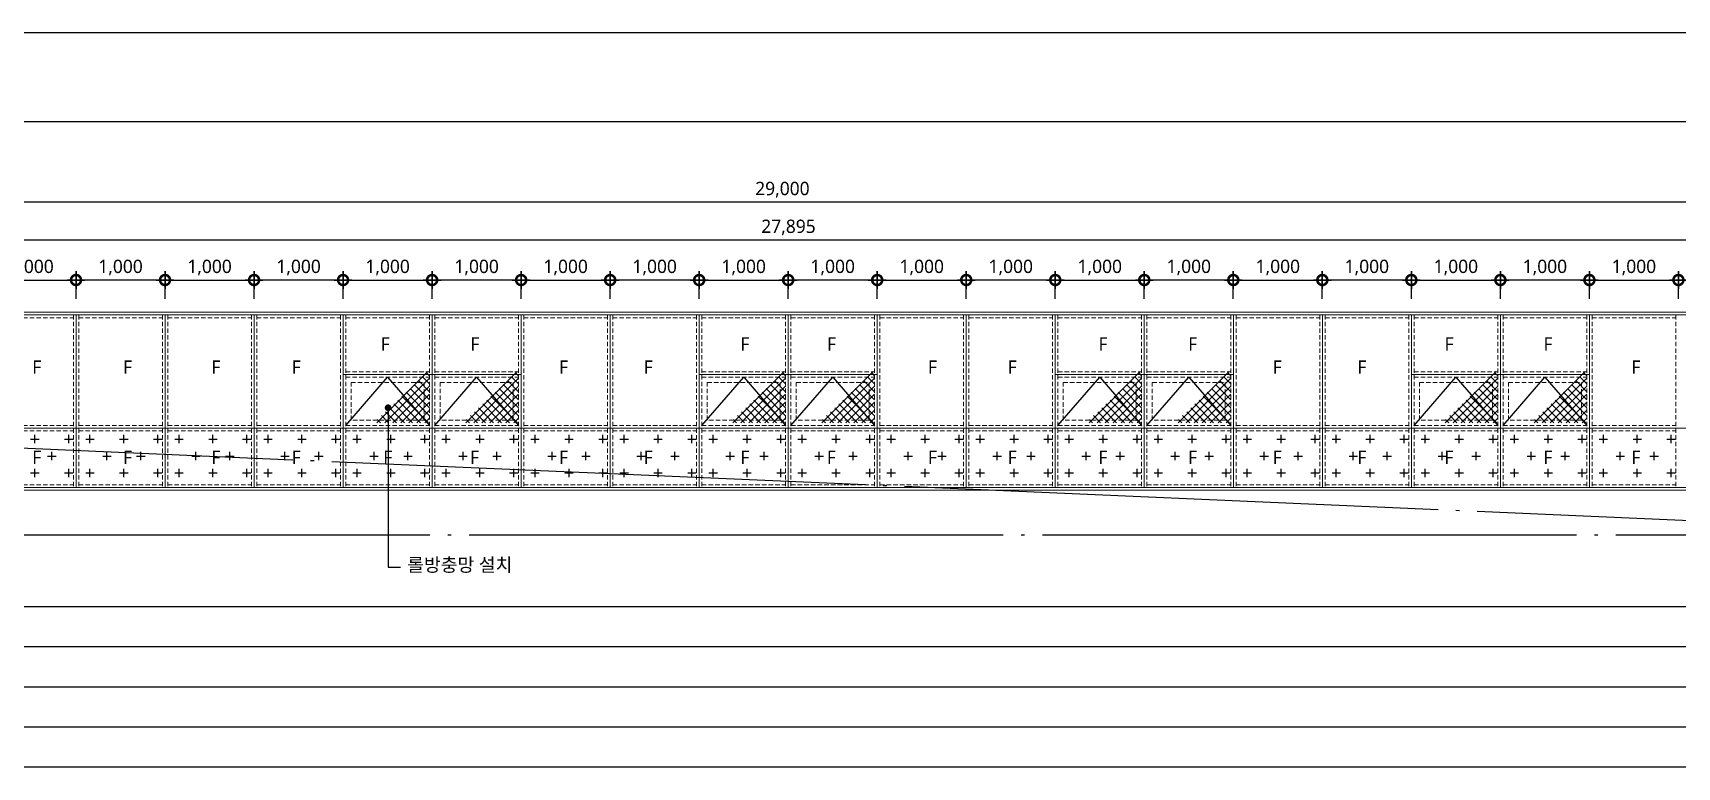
# Model space of a CAD drawing. Header units: millimetres. Extents: x -3 to 459584, y -660938 to -11738.
# Drawn here: x 178285 to 196755, y -128584 to -120334 of the extents above; entities that cross this region are included whole.
import ezdxf

# ---------------------------------------------------------------- set-up
doc = ezdxf.new("R2010")
doc.units = ezdxf.units.MM
doc.header["$LTSCALE"] = 200
doc.linetypes.add('CEN-GAUN', pattern=[32.2, 30, -1, 0.2, -1])
doc.linetypes.add('HIDDEN', pattern=[0.375, 0.25, -0.125])
doc.layers.get('DEFPOINTS').update_dxf_attribs({"color": 137})
for name, color, linetype in [('3TXT', 3, 'Continuous'), ('A-TAG-2', 4, 'Continuous'), ('backpanel', 252, 'Continuous'), ('CEN', 1, 'CEN-GAUN'), ('DIM', 7, 'Continuous'), ('ELE3', 3, 'Continuous'), ('ELE6', 6, 'Continuous'), ('SYM-LEAD', 6, 'Continuous'), ('TEXT', 3, 'Continuous'), ('WIN-OPEN-LINE', 1, 'CEN-GAUN')]:
    doc.layers.add(name, color=color, linetype=linetype)
doc.layers.add('WIN', color=4, linetype='Continuous', lineweight=0)
doc.styles.add('$0$스타일1', font='malgun.ttf')
doc.styles.add('S1', font='malgun.ttf')
doc.styles.add('스타일1', font='malgun.ttf')
doc.dimstyles.new('CJA-50', dxfattribs={"dimscale": 50, "dimtxt": 3, "dimasz": 1, "dimexe": 2, "dimexo": 3, "dimgap": 1, "dimtad": 1, "dimdec": 0, "dimzin": 1, "dimdsep": 46, "dimlunit": 6, "dimtxsty": 'S1', "dimblk": 'GAUN-DOT', "dimcen": -2, "dimdle": 2, "dimclrd": 256, "dimclre": 256, "dimclrt": 3, "dimadec": 0, "dimazin": 0, "dimtfac": 1, "dimtdec": 0, "dimtix": 1, "dimtmove": 2, "dimatfit": 3, "dimldrblk": 'DOTSMALL', "dimfxl": 1, "dimtolj": 1, "dimtzin": 1, "dimarcsym": 0})
doc.dimstyles.new('DIM-QD 1', dxfattribs={"dimtxt": 3, "dimasz": 1.5, "dimexe": 1, "dimexo": 0, "dimgap": 1, "dimtad": 1, "dimdec": 3, "dimdsep": 46, "dimlunit": 6, "dimtxsty": '$0$스타일1', "dimblk1": 'ARCHTICK', "dimblk2": 'ARCHTICK', "dimsah": 1, "dimcen": 0, "dimclrd": 256, "dimclre": 256, "dimclrt": 3, "dimazin": 2, "dimtfac": 1, "dimtdec": 3, "dimtix": 1, "dimtmove": 2, "dimatfit": 3, "dimldrblk": 'ARCHTICK', "dimfxl": 1, "dimtolj": 1, "dimtzin": 0, "dimarcsym": 0})

# ---------------------------------------------------------------- blocks, each defined once
blk = doc.blocks.new('B-AW-4')
at = {"layer": 'backpanel'}
h = blk.add_hatch(dxfattribs=at)
h.set_pattern_fill('CROSS', color=256, scale=30)
h.set_pattern_definition([(0, (3000, 70), (190.5, 190.5), [95.25, -285.75]), (90, (3047.62, 22.38), (-190.5, 190.5), [95.25, -285.75])])
h.paths.add_polyline_path([(5005, 1170), (4065, 1170), (4065, 560), (5005, 560)])
h = blk.add_hatch(dxfattribs=at)
h.set_pattern_fill('CROSS', color=256, scale=30)
h.set_pattern_definition([(0, (4000, 70), (190.5, 190.5), [95.25, -285.75]), (90, (4047.62, 22.38), (-190.5, 190.5), [95.25, -285.75])])
h.paths.add_polyline_path([(6005, 1170), (5065, 1170), (5065, 560), (6005, 560)])
h = blk.add_hatch(dxfattribs=at)
h.set_pattern_fill('CROSS', color=256, scale=30)
h.set_pattern_definition([(0, (5000, 70), (190.5, 190.5), [95.25, -285.75]), (90, (5047.62, 22.38), (-190.5, 190.5), [95.25, -285.75])])
h.paths.add_polyline_path([(7005, 1170), (6065, 1170), (6065, 560), (7005, 560)])
h = blk.add_hatch(dxfattribs=at)
h.set_pattern_fill('CROSS', color=256, scale=30)
h.set_pattern_definition([(0, (6000, 70), (190.5, 190.5), [95.25, -285.75]), (90, (6047.62, 22.38), (-190.5, 190.5), [95.25, -285.75])])
h.paths.add_polyline_path([(8005, 1170), (7065, 1170), (7065, 560), (8005, 560)])
h = blk.add_hatch(dxfattribs=at)
h.set_pattern_fill('CROSS', color=256, scale=30)
h.set_pattern_definition([(0, (7000, 70), (190.5, 190.5), [95.25, -285.75]), (90, (7047.62, 22.38), (-190.5, 190.5), [95.25, -285.75])])
h.paths.add_polyline_path([(9005, 1170), (8065, 1170), (8065, 560), (9005, 560)])
h = blk.add_hatch(dxfattribs=at)
h.set_pattern_fill('CROSS', color=256, scale=30)
h.set_pattern_definition([(0, (8000, 70), (190.5, 190.5), [95.25, -285.75]), (90, (8047.62, 22.38), (-190.5, 190.5), [95.25, -285.75])])
h.paths.add_polyline_path([(10005, 1170), (9065, 1170), (9065, 560), (10005, 560)])
h = blk.add_hatch(dxfattribs=at)
h.set_pattern_fill('CROSS', color=256, scale=30)
h.set_pattern_definition([(0, (9000, 70), (190.5, 190.5), [95.25, -285.75]), (90, (9047.62, 22.38), (-190.5, 190.5), [95.25, -285.75])])
h.paths.add_polyline_path([(11005, 1170), (10065, 1170), (10065, 560), (11005, 560)])
h = blk.add_hatch(dxfattribs=at)
h.set_pattern_fill('CROSS', color=256, scale=30)
h.set_pattern_definition([(0, (10000, 70), (190.5, 190.5), [95.25, -285.75]), (90, (10047.62, 22.37), (-190.5, 190.5), [95.25, -285.75])])
h.paths.add_polyline_path([(12005, 1170), (11065, 1170), (11065, 560), (12005, 560)])
h = blk.add_hatch(dxfattribs=at)
h.set_pattern_fill('CROSS', color=256, scale=30)
h.set_pattern_definition([(0, (11000, 70), (190.5, 190.5), [95.25, -285.75]), (90, (11047.62, 22.38), (-190.5, 190.5), [95.25, -285.75])])
h.paths.add_polyline_path([(13005, 1170), (12065, 1170), (12065, 560), (13005, 560)])
h = blk.add_hatch(dxfattribs=at)
h.set_pattern_fill('CROSS', color=256, scale=30)
h.set_pattern_definition([(0, (12000, 70), (190.5, 190.5), [95.25, -285.75]), (90, (12047.62, 22.38), (-190.5, 190.5), [95.25, -285.75])])
h.paths.add_polyline_path([(14005, 1170), (13065, 1170), (13065, 560), (14005, 560)])
h = blk.add_hatch(dxfattribs=at)
h.set_pattern_fill('CROSS', color=256, scale=30)
h.set_pattern_definition([(0, (13000, 70), (190.5, 190.5), [95.25, -285.75]), (90, (13047.62, 22.38), (-190.5, 190.5), [95.25, -285.75])])
h.paths.add_polyline_path([(15005, 1170), (14065, 1170), (14065, 560), (15005, 560)])
h = blk.add_hatch(dxfattribs=at)
h.set_pattern_fill('CROSS', color=256, scale=30)
h.set_pattern_definition([(0, (14000, 70), (190.5, 190.5), [95.25, -285.75]), (90, (14047.62, 22.38), (-190.5, 190.5), [95.25, -285.75])])
h.paths.add_polyline_path([(16005, 1170), (15065, 1170), (15065, 560), (16005, 560)])
h = blk.add_hatch(dxfattribs=at)
h.set_pattern_fill('CROSS', color=256, scale=30)
h.set_pattern_definition([(0, (15000, 70), (190.5, 190.5), [95.25, -285.75]), (90, (15047.62, 22.38), (-190.5, 190.5), [95.25, -285.75])])
h.paths.add_polyline_path([(17005, 1170), (16065, 1170), (16065, 560), (17005, 560)])
h = blk.add_hatch(dxfattribs=at)
h.set_pattern_fill('CROSS', color=256, scale=30)
h.set_pattern_definition([(0, (16000, 70), (190.5, 190.5), [95.25, -285.75]), (90, (16047.62, 22.38), (-190.5, 190.5), [95.25, -285.75])])
h.paths.add_polyline_path([(18005, 1170), (17065, 1170), (17065, 560), (18005, 560)])
h = blk.add_hatch(dxfattribs=at)
h.set_pattern_fill('CROSS', color=256, scale=30)
h.set_pattern_definition([(0, (17000, 70), (190.5, 190.5), [95.25, -285.75]), (90, (17047.62, 22.37), (-190.5, 190.5), [95.25, -285.75])])
h.paths.add_polyline_path([(19005, 1170), (18065, 1170), (18065, 560), (19005, 560)])
h = blk.add_hatch(dxfattribs=at)
h.set_pattern_fill('CROSS', color=256, scale=30)
h.set_pattern_definition([(0, (18000, 70), (190.5, 190.5), [95.25, -285.75]), (90, (18047.62, 22.37), (-190.5, 190.5), [95.25, -285.75])])
h.paths.add_polyline_path([(20005, 1170), (19065, 1170), (19065, 560), (20005, 560)])
h = blk.add_hatch(dxfattribs=at)
h.set_pattern_fill('CROSS', color=256, scale=30)
h.set_pattern_definition([(0, (19000, 70), (190.5, 190.5), [95.25, -285.75]), (90, (19047.62, 22.37), (-190.5, 190.5), [95.25, -285.75])])
h.paths.add_polyline_path([(21005, 1170), (20065, 1170), (20065, 560), (21005, 560)])
h = blk.add_hatch(dxfattribs=at)
h.set_pattern_fill('CROSS', color=256, scale=30)
h.set_pattern_definition([(0, (20000, 70), (190.5, 190.5), [95.25, -285.75]), (90, (20047.62, 22.38), (-190.5, 190.5), [95.25, -285.75])])
h.paths.add_polyline_path([(22005, 1170), (21065, 1170), (21065, 560), (22005, 560)])
h = blk.add_hatch(dxfattribs=at)
h.set_pattern_fill('CROSS', color=256, scale=30)
h.set_pattern_definition([(0, (21000, 70), (190.5, 190.5), [95.25, -285.75]), (90, (21047.62, 22.38), (-190.5, 190.5), [95.25, -285.75])])
h.paths.add_polyline_path([(23005, 1170), (22065, 1170), (22065, 560), (23005, 560)])
at = {"layer": 'WIN', "color": 6}
for p, q in [((-880, 2470), (26955, 2470)), ((5035, 2470), (5035, 530)), ((6035, 2470), (6035, 530)), ((7035, 2470), (7035, 530)), ((8035, 2470), (8035, 530)), ((9035, 2470), (9035, 530)), ((10035, 2470), (10035, 530)), ((11035, 2470), (11035, 530)), ((12035, 2470), (12035, 530)), ((13035, 2470), (13035, 530)), ((14035, 2470), (14035, 530)), ((15035, 2470), (15035, 530)), ((16035, 2470), (16035, 530)), ((17035, 2470), (17035, 530)), ((18035, 2470), (18035, 530)), ((19035, 2470), (19035, 530)), ((20035, 2470), (20035, 530)), ((21035, 2470), (21035, 530)), ((22035, 2470), (22035, 530)), ((8035, 1800), (10035, 1800)), ((12035, 1800), (14035, 1800)), ((16035, 1800), (18035, 1800)), ((20035, 1800), (22035, 1800)), ((-880, 1200), (26955, 1200)), ((-880, 530), (26955, 530))]:
    blk.add_line(p, q, dxfattribs=at)
at = {"layer": 'WIN', "color": 251, "linetype": 'HIDDEN'}
for p, q in [((4065, 2440), (5005, 2440)), ((5005, 2470), (5005, 530)), ((5065, 2470), (5065, 530)), ((5065, 2440), (6005, 2440)), ((6005, 2470), (6005, 530)), ((6065, 2470), (6065, 530)), ((6065, 2440), (7005, 2440)), ((7005, 2470), (7005, 530)), ((7065, 2470), (7065, 530)), ((7065, 2440), (8005, 2440)), ((8005, 2470), (8005, 530)), ((8065, 2470), (8065, 530)), ((8065, 2440), (9005, 2440)), ((9005, 2470), (9005, 530)), ((9065, 2470), (9065, 530)), ((9065, 2440), (10005, 2440)), ((10005, 2470), (10005, 530)), ((10065, 2470), (10065, 530)), ((10065, 2440), (11005, 2440)), ((11005, 2470), (11005, 530)), ((11065, 2470), (11065, 530)), ((11065, 2440), (12005, 2440)), ((12005, 2470), (12005, 530)), ((12065, 2470), (12065, 530)), ((12065, 2440), (13005, 2440)), ((13005, 2470), (13005, 530)), ((13065, 2470), (13065, 530)), ((13065, 2440), (14005, 2440)), ((14005, 2470), (14005, 530)), ((14065, 2470), (14065, 530)), ((14065, 2440), (15005, 2440)), ((15005, 2470), (15005, 530)), ((15065, 2470), (15065, 530)), ((15065, 2440), (16005, 2440)), ((16005, 2470), (16005, 530)), ((16065, 2470), (16065, 530)), ((16065, 2440), (17005, 2440)), ((17005, 2470), (17005, 530)), ((17065, 2470), (17065, 530)), ((17065, 2440), (18005, 2440)), ((18005, 2470), (18005, 530)), ((18065, 2470), (18065, 530)), ((18065, 2440), (19005, 2440)), ((19005, 2470), (19005, 530)), ((19065, 2470), (19065, 530)), ((19065, 2440), (20005, 2440)), ((20005, 2470), (20005, 530)), ((20065, 2470), (20065, 530)), ((20065, 2440), (21005, 2440)), ((21005, 2470), (21005, 530)), ((21065, 2470), (21065, 530)), ((21065, 2440), (22005, 2440)), ((22005, 2470), (22005, 530)), ((22065, 2470), (22065, 530)), ((22065, 2440), (23005, 2440)), ((23005, 2470), (23005, 530)), ((8065, 1830), (9005, 1830)), ((8065, 1770), (9005, 1770)), ((9065, 1830), (10005, 1830)), ((9065, 1770), (10005, 1770)), ((12065, 1830), (13005, 1830)), ((12065, 1770), (13005, 1770)), ((13065, 1830), (14005, 1830)), ((13065, 1770), (14005, 1770)), ((16065, 1830), (17005, 1830)), ((16065, 1770), (17005, 1770)), ((17065, 1830), (18005, 1830)), ((17065, 1770), (18005, 1770)), ((20065, 1830), (21005, 1830)), ((20065, 1770), (21005, 1770)), ((21065, 1830), (22005, 1830)), ((21065, 1770), (22005, 1770)), ((4065, 1230), (5005, 1230)), ((4065, 1170), (5005, 1170)), ((5065, 1230), (6005, 1230)), ((5065, 1170), (6005, 1170)), ((6065, 1230), (7005, 1230)), ((6065, 1170), (7005, 1170)), ((7065, 1230), (8005, 1230)), ((7065, 1170), (8005, 1170)), ((8065, 1230), (9005, 1230)), ((8065, 1170), (9005, 1170)), ((9065, 1230), (10005, 1230)), ((9065, 1170), (10005, 1170)), ((10065, 1230), (11005, 1230)), ((10065, 1170), (11005, 1170)), ((11065, 1230), (12005, 1230)), ((11065, 1170), (12005, 1170)), ((12065, 1230), (13005, 1230)), ((12065, 1170), (13005, 1170)), ((13065, 1230), (14005, 1230)), ((13065, 1170), (14005, 1170)), ((14065, 1230), (15005, 1230)), ((14065, 1170), (15005, 1170)), ((15065, 1230), (16005, 1230)), ((15065, 1170), (16005, 1170)), ((16065, 1230), (17005, 1230)), ((16065, 1170), (17005, 1170)), ((17065, 1230), (18005, 1230)), ((17065, 1170), (18005, 1170)), ((18065, 1230), (19005, 1230)), ((18065, 1170), (19005, 1170)), ((19065, 1230), (20005, 1230)), ((19065, 1170), (20005, 1170)), ((20065, 1230), (21005, 1230)), ((20065, 1170), (21005, 1170)), ((21065, 1230), (22005, 1230)), ((21065, 1170), (22005, 1170)), ((22065, 1230), (23005, 1230)), ((22065, 1170), (23005, 1170)), ((4065, 560), (5005, 560)), ((5065, 560), (6005, 560)), ((6065, 560), (7005, 560)), ((7065, 560), (8005, 560)), ((8065, 560), (9005, 560)), ((9065, 560), (10005, 560)), ((10065, 560), (11005, 560)), ((11065, 560), (12005, 560)), ((12065, 560), (13005, 560)), ((13065, 560), (14005, 560)), ((14065, 560), (15005, 560)), ((15065, 560), (16005, 560)), ((16065, 560), (17005, 560)), ((17065, 560), (18005, 560)), ((18065, 560), (19005, 560)), ((19065, 560), (20005, 560)), ((20065, 560), (21005, 560)), ((21065, 560), (22005, 560)), ((22065, 560), (23005, 560))]:
    blk.add_line(p, q, dxfattribs=at)
at = {"layer": 'WIN', "color": 6}
blk.add_lwpolyline([(-910, 2500), (26985, 2500), (26985, 500), (-910, 500)], close=True, dxfattribs=at)
at = {"layer": 'WIN', "color": 251, "linetype": 'HIDDEN'}
for points in [[(8125, 1710), (8945, 1710), (8945, 1290), (8125, 1290)], [(9125, 1710), (9945, 1710), (9945, 1290), (9125, 1290)], [(12125, 1710), (12945, 1710), (12945, 1290), (12125, 1290)], [(13125, 1710), (13945, 1710), (13945, 1290), (13125, 1290)], [(16125, 1710), (16945, 1710), (16945, 1290), (16125, 1290)], [(17125, 1710), (17945, 1710), (17945, 1290), (17125, 1290)], [(20125, 1710), (20945, 1710), (20945, 1290), (20125, 1290)], [(21125, 1710), (21945, 1710), (21945, 1290), (21125, 1290)]]:
    blk.add_lwpolyline(points, close=True, dxfattribs=at)
at = {"layer": 'WIN-OPEN-LINE'}
for p, q in [((8065, 1230), (8535, 1770)), ((8535, 1770), (9005, 1230)), ((9065, 1230), (9535, 1770)), ((9535, 1770), (10005, 1230)), ((12065, 1230), (12535, 1770)), ((12535, 1770), (13005, 1230)), ((13065, 1230), (13535, 1770)), ((13535, 1770), (14005, 1230)), ((16065, 1230), (16535, 1770)), ((16535, 1770), (17005, 1230)), ((17065, 1230), (17535, 1770)), ((17535, 1770), (18005, 1230)), ((20065, 1230), (20535, 1770)), ((20535, 1770), (21005, 1230)), ((21065, 1230), (21535, 1770)), ((21535, 1770), (22005, 1230))]:
    blk.add_line(p, q, dxfattribs=at)
blk = doc.blocks.new('GAUN-DOT')
at = {"linetype": 'ByBlock'}
for p, q in [((2, 0), (-2, 0)), ((0, -2), (0, 2))]:
    blk.add_line(p, q, dxfattribs=at)
at = {"const_width": 2.25}
blk.add_lwpolyline([(0, 0.28125, 1), (0, -0.28125, 1)], format="xyb", close=True, dxfattribs=at)
blk = doc.blocks.new('*D52')
at = {"layer": 'DEFPOINTS', "color": 0, "transparency": 16777216}
for p in [(200720, -122661), (172825, -123474), (200720, -123474)]:
    blk.add_point(p, dxfattribs=at)
at = {"layer": 'DIM', "lineweight": -2, "transparency": 16777216}
for p, q in [((172825, -123324), (172825, -122561)), ((200720, -123324), (200720, -122561)), ((172875, -122661), (200670, -122661))]:
    blk.add_line(p, q, dxfattribs=at)
at = {"layer": 'DIM', "lineweight": -2, "transparency": 16777216, "xscale": 50, "yscale": 50, "zscale": 50, "rotation": 180}
blk.add_blockref('GAUN-DOT', (172825, -122661), dxfattribs=at)
at = {"layer": 'DIM', "lineweight": -2, "transparency": 16777216, "xscale": 50, "yscale": 50, "zscale": 50}
blk.add_blockref('GAUN-DOT', (200720, -122661), dxfattribs=at)
at = {"layer": 'DIM', "color": 3, "transparency": 16777216, "insert": (186773, -122521), "char_height": 150, "attachment_point": 5, "style": 'S1'}
blk.add_mtext('\\A1;27,895', dxfattribs=at)
blk = doc.blocks.new('_DotSmall')
at = {"color": 0, "linetype": 'ByBlock', "const_width": 0.5}
blk.add_lwpolyline([(-0.0625, 0, 1), (0.0625, 0, 1)], format="xyb", close=True, dxfattribs=at)
blk = doc.blocks.new('*D59')
at = {"layer": 'DEFPOINTS', "color": 0, "transparency": 16777216}
for p in [(180770, -123111), (180770, -123474), (181770, -123474)]:
    blk.add_point(p, dxfattribs=at)
at = {"layer": 'DIM', "lineweight": -2, "transparency": 16777216}
for p, q in [((180770, -123324), (180770, -123011)), ((181720, -123111), (180820, -123111)), ((181770, -123324), (181770, -123011))]:
    blk.add_line(p, q, dxfattribs=at)
at = {"layer": 'DIM', "lineweight": -2, "transparency": 16777216, "xscale": 50, "yscale": 50, "zscale": 50, "rotation": 180}
blk.add_blockref('GAUN-DOT', (180770, -123111), dxfattribs=at)
at = {"layer": 'DIM', "lineweight": -2, "transparency": 16777216, "xscale": 50, "yscale": 50, "zscale": 50}
blk.add_blockref('GAUN-DOT', (181770, -123111), dxfattribs=at)
at = {"layer": 'DIM', "color": 3, "transparency": 16777216, "insert": (181270, -122971), "char_height": 150, "attachment_point": 5, "style": 'S1'}
blk.add_mtext('\\A1;1,000', dxfattribs=at)
blk = doc.blocks.new('*D60')
at = {"layer": 'DEFPOINTS', "color": 0, "transparency": 16777216}
for p in [(180770, -123111), (179770, -123474), (180770, -123474)]:
    blk.add_point(p, dxfattribs=at)
at = {"layer": 'DIM', "lineweight": -2, "transparency": 16777216}
for p, q in [((179770, -123324), (179770, -123011)), ((179820, -123111), (180720, -123111)), ((180770, -123324), (180770, -123011))]:
    blk.add_line(p, q, dxfattribs=at)
at = {"layer": 'DIM', "lineweight": -2, "transparency": 16777216, "xscale": 50, "yscale": 50, "zscale": 50, "rotation": 180}
blk.add_blockref('GAUN-DOT', (179770, -123111), dxfattribs=at)
at = {"layer": 'DIM', "lineweight": -2, "transparency": 16777216, "xscale": 50, "yscale": 50, "zscale": 50}
blk.add_blockref('GAUN-DOT', (180770, -123111), dxfattribs=at)
at = {"layer": 'DIM', "color": 3, "transparency": 16777216, "insert": (180270, -122971), "char_height": 150, "attachment_point": 5, "style": 'S1'}
blk.add_mtext('\\A1;1,000', dxfattribs=at)
blk = doc.blocks.new('*D61')
at = {"layer": 'DEFPOINTS', "color": 0, "transparency": 16777216}
for p in [(178770, -123111), (177770, -123474), (178770, -123474)]:
    blk.add_point(p, dxfattribs=at)
at = {"layer": 'DIM', "lineweight": -2, "transparency": 16777216}
for p, q in [((177770, -123324), (177770, -123011)), ((177820, -123111), (178720, -123111)), ((178770, -123324), (178770, -123011))]:
    blk.add_line(p, q, dxfattribs=at)
at = {"layer": 'DIM', "lineweight": -2, "transparency": 16777216, "xscale": 50, "yscale": 50, "zscale": 50, "rotation": 180}
blk.add_blockref('GAUN-DOT', (177770, -123111), dxfattribs=at)
at = {"layer": 'DIM', "lineweight": -2, "transparency": 16777216, "xscale": 50, "yscale": 50, "zscale": 50}
blk.add_blockref('GAUN-DOT', (178770, -123111), dxfattribs=at)
at = {"layer": 'DIM', "color": 3, "transparency": 16777216, "insert": (178270, -122971), "char_height": 150, "attachment_point": 5, "style": 'S1'}
blk.add_mtext('\\A1;1,000', dxfattribs=at)
blk = doc.blocks.new('*D62')
at = {"layer": 'DEFPOINTS', "color": 0, "transparency": 16777216}
for p in [(178770, -123111), (178770, -123474), (179770, -123474)]:
    blk.add_point(p, dxfattribs=at)
at = {"layer": 'DIM', "lineweight": -2, "transparency": 16777216}
for p, q in [((178770, -123324), (178770, -123011)), ((179720, -123111), (178820, -123111)), ((179770, -123324), (179770, -123011))]:
    blk.add_line(p, q, dxfattribs=at)
at = {"layer": 'DIM', "lineweight": -2, "transparency": 16777216, "xscale": 50, "yscale": 50, "zscale": 50, "rotation": 180}
blk.add_blockref('GAUN-DOT', (178770, -123111), dxfattribs=at)
at = {"layer": 'DIM', "lineweight": -2, "transparency": 16777216, "xscale": 50, "yscale": 50, "zscale": 50}
blk.add_blockref('GAUN-DOT', (179770, -123111), dxfattribs=at)
at = {"layer": 'DIM', "color": 3, "transparency": 16777216, "insert": (179270, -122971), "char_height": 150, "attachment_point": 5, "style": 'S1'}
blk.add_mtext('\\A1;1,000', dxfattribs=at)
blk = doc.blocks.new('*D63')
at = {"layer": 'DEFPOINTS', "color": 0, "transparency": 16777216}
for p in [(188770, -123111), (188770, -123474), (189770, -123474)]:
    blk.add_point(p, dxfattribs=at)
at = {"layer": 'DIM', "lineweight": -2, "transparency": 16777216}
for p, q in [((188770, -123324), (188770, -123011)), ((189720, -123111), (188820, -123111)), ((189770, -123324), (189770, -123011))]:
    blk.add_line(p, q, dxfattribs=at)
at = {"layer": 'DIM', "lineweight": -2, "transparency": 16777216, "xscale": 50, "yscale": 50, "zscale": 50, "rotation": 180}
blk.add_blockref('GAUN-DOT', (188770, -123111), dxfattribs=at)
at = {"layer": 'DIM', "lineweight": -2, "transparency": 16777216, "xscale": 50, "yscale": 50, "zscale": 50}
blk.add_blockref('GAUN-DOT', (189770, -123111), dxfattribs=at)
at = {"layer": 'DIM', "color": 3, "transparency": 16777216, "insert": (189270, -122971), "char_height": 150, "attachment_point": 5, "style": 'S1'}
blk.add_mtext('\\A1;1,000', dxfattribs=at)
blk = doc.blocks.new('*D64')
at = {"layer": 'DEFPOINTS', "color": 0, "transparency": 16777216}
for p in [(188770, -123111), (187770, -123474), (188770, -123474)]:
    blk.add_point(p, dxfattribs=at)
at = {"layer": 'DIM', "lineweight": -2, "transparency": 16777216}
for p, q in [((187770, -123324), (187770, -123011)), ((187820, -123111), (188720, -123111)), ((188770, -123324), (188770, -123011))]:
    blk.add_line(p, q, dxfattribs=at)
at = {"layer": 'DIM', "lineweight": -2, "transparency": 16777216, "xscale": 50, "yscale": 50, "zscale": 50, "rotation": 180}
blk.add_blockref('GAUN-DOT', (187770, -123111), dxfattribs=at)
at = {"layer": 'DIM', "lineweight": -2, "transparency": 16777216, "xscale": 50, "yscale": 50, "zscale": 50}
blk.add_blockref('GAUN-DOT', (188770, -123111), dxfattribs=at)
at = {"layer": 'DIM', "color": 3, "transparency": 16777216, "insert": (188270, -122971), "char_height": 150, "attachment_point": 5, "style": 'S1'}
blk.add_mtext('\\A1;1,000', dxfattribs=at)
blk = doc.blocks.new('*D65')
at = {"layer": 'DEFPOINTS', "color": 0, "transparency": 16777216}
for p in [(186770, -123111), (185770, -123474), (186770, -123474)]:
    blk.add_point(p, dxfattribs=at)
at = {"layer": 'DIM', "lineweight": -2, "transparency": 16777216}
for p, q in [((185770, -123324), (185770, -123011)), ((185820, -123111), (186720, -123111)), ((186770, -123324), (186770, -123011))]:
    blk.add_line(p, q, dxfattribs=at)
at = {"layer": 'DIM', "lineweight": -2, "transparency": 16777216, "xscale": 50, "yscale": 50, "zscale": 50, "rotation": 180}
blk.add_blockref('GAUN-DOT', (185770, -123111), dxfattribs=at)
at = {"layer": 'DIM', "lineweight": -2, "transparency": 16777216, "xscale": 50, "yscale": 50, "zscale": 50}
blk.add_blockref('GAUN-DOT', (186770, -123111), dxfattribs=at)
at = {"layer": 'DIM', "color": 3, "transparency": 16777216, "insert": (186270, -122971), "char_height": 150, "attachment_point": 5, "style": 'S1'}
blk.add_mtext('\\A1;1,000', dxfattribs=at)
blk = doc.blocks.new('*D66')
at = {"layer": 'DEFPOINTS', "color": 0, "transparency": 16777216}
for p in [(186770, -123111), (186770, -123474), (187770, -123474)]:
    blk.add_point(p, dxfattribs=at)
at = {"layer": 'DIM', "lineweight": -2, "transparency": 16777216}
for p, q in [((186770, -123324), (186770, -123011)), ((187720, -123111), (186820, -123111)), ((187770, -123324), (187770, -123011))]:
    blk.add_line(p, q, dxfattribs=at)
at = {"layer": 'DIM', "lineweight": -2, "transparency": 16777216, "xscale": 50, "yscale": 50, "zscale": 50, "rotation": 180}
blk.add_blockref('GAUN-DOT', (186770, -123111), dxfattribs=at)
at = {"layer": 'DIM', "lineweight": -2, "transparency": 16777216, "xscale": 50, "yscale": 50, "zscale": 50}
blk.add_blockref('GAUN-DOT', (187770, -123111), dxfattribs=at)
at = {"layer": 'DIM', "color": 3, "transparency": 16777216, "insert": (187270, -122971), "char_height": 150, "attachment_point": 5, "style": 'S1'}
blk.add_mtext('\\A1;1,000', dxfattribs=at)
blk = doc.blocks.new('*D67')
at = {"layer": 'DEFPOINTS', "color": 0, "transparency": 16777216}
for p in [(182770, -123111), (181770, -123474), (182770, -123474)]:
    blk.add_point(p, dxfattribs=at)
at = {"layer": 'DIM', "lineweight": -2, "transparency": 16777216}
for p, q in [((181770, -123324), (181770, -123011)), ((181820, -123111), (182720, -123111)), ((182770, -123324), (182770, -123011))]:
    blk.add_line(p, q, dxfattribs=at)
at = {"layer": 'DIM', "lineweight": -2, "transparency": 16777216, "xscale": 50, "yscale": 50, "zscale": 50, "rotation": 180}
blk.add_blockref('GAUN-DOT', (181770, -123111), dxfattribs=at)
at = {"layer": 'DIM', "lineweight": -2, "transparency": 16777216, "xscale": 50, "yscale": 50, "zscale": 50}
blk.add_blockref('GAUN-DOT', (182770, -123111), dxfattribs=at)
at = {"layer": 'DIM', "color": 3, "transparency": 16777216, "insert": (182270, -122971), "char_height": 150, "attachment_point": 5, "style": 'S1'}
blk.add_mtext('\\A1;1,000', dxfattribs=at)
blk = doc.blocks.new('*D68')
at = {"layer": 'DEFPOINTS', "color": 0, "transparency": 16777216}
for p in [(182770, -123111), (182770, -123474), (183770, -123474)]:
    blk.add_point(p, dxfattribs=at)
at = {"layer": 'DIM', "lineweight": -2, "transparency": 16777216}
for p, q in [((182770, -123324), (182770, -123011)), ((183720, -123111), (182820, -123111)), ((183770, -123324), (183770, -123011))]:
    blk.add_line(p, q, dxfattribs=at)
at = {"layer": 'DIM', "lineweight": -2, "transparency": 16777216, "xscale": 50, "yscale": 50, "zscale": 50, "rotation": 180}
blk.add_blockref('GAUN-DOT', (182770, -123111), dxfattribs=at)
at = {"layer": 'DIM', "lineweight": -2, "transparency": 16777216, "xscale": 50, "yscale": 50, "zscale": 50}
blk.add_blockref('GAUN-DOT', (183770, -123111), dxfattribs=at)
at = {"layer": 'DIM', "color": 3, "transparency": 16777216, "insert": (183270, -122971), "char_height": 150, "attachment_point": 5, "style": 'S1'}
blk.add_mtext('\\A1;1,000', dxfattribs=at)
blk = doc.blocks.new('*D69')
at = {"layer": 'DEFPOINTS', "color": 0, "transparency": 16777216}
for p in [(184770, -123111), (184770, -123474), (185770, -123474)]:
    blk.add_point(p, dxfattribs=at)
at = {"layer": 'DIM', "lineweight": -2, "transparency": 16777216}
for p, q in [((184770, -123324), (184770, -123011)), ((185720, -123111), (184820, -123111)), ((185770, -123324), (185770, -123011))]:
    blk.add_line(p, q, dxfattribs=at)
at = {"layer": 'DIM', "lineweight": -2, "transparency": 16777216, "xscale": 50, "yscale": 50, "zscale": 50, "rotation": 180}
blk.add_blockref('GAUN-DOT', (184770, -123111), dxfattribs=at)
at = {"layer": 'DIM', "lineweight": -2, "transparency": 16777216, "xscale": 50, "yscale": 50, "zscale": 50}
blk.add_blockref('GAUN-DOT', (185770, -123111), dxfattribs=at)
at = {"layer": 'DIM', "color": 3, "transparency": 16777216, "insert": (185270, -122971), "char_height": 150, "attachment_point": 5, "style": 'S1'}
blk.add_mtext('\\A1;1,000', dxfattribs=at)
blk = doc.blocks.new('*D70')
at = {"layer": 'DEFPOINTS', "color": 0, "transparency": 16777216}
for p in [(184770, -123111), (183770, -123474), (184770, -123474)]:
    blk.add_point(p, dxfattribs=at)
at = {"layer": 'DIM', "lineweight": -2, "transparency": 16777216}
for p, q in [((183770, -123324), (183770, -123011)), ((183820, -123111), (184720, -123111)), ((184770, -123324), (184770, -123011))]:
    blk.add_line(p, q, dxfattribs=at)
at = {"layer": 'DIM', "lineweight": -2, "transparency": 16777216, "xscale": 50, "yscale": 50, "zscale": 50, "rotation": 180}
blk.add_blockref('GAUN-DOT', (183770, -123111), dxfattribs=at)
at = {"layer": 'DIM', "lineweight": -2, "transparency": 16777216, "xscale": 50, "yscale": 50, "zscale": 50}
blk.add_blockref('GAUN-DOT', (184770, -123111), dxfattribs=at)
at = {"layer": 'DIM', "color": 3, "transparency": 16777216, "insert": (184270, -122971), "char_height": 150, "attachment_point": 5, "style": 'S1'}
blk.add_mtext('\\A1;1,000', dxfattribs=at)
blk = doc.blocks.new('*D73')
at = {"layer": 'DEFPOINTS', "color": 0, "transparency": 16777216}
for p in [(190770, -123111), (189770, -123474), (190770, -123474)]:
    blk.add_point(p, dxfattribs=at)
at = {"layer": 'DIM', "lineweight": -2, "transparency": 16777216}
for p, q in [((189770, -123324), (189770, -123011)), ((189820, -123111), (190720, -123111)), ((190770, -123324), (190770, -123011))]:
    blk.add_line(p, q, dxfattribs=at)
at = {"layer": 'DIM', "lineweight": -2, "transparency": 16777216, "xscale": 50, "yscale": 50, "zscale": 50, "rotation": 180}
blk.add_blockref('GAUN-DOT', (189770, -123111), dxfattribs=at)
at = {"layer": 'DIM', "lineweight": -2, "transparency": 16777216, "xscale": 50, "yscale": 50, "zscale": 50}
blk.add_blockref('GAUN-DOT', (190770, -123111), dxfattribs=at)
at = {"layer": 'DIM', "color": 3, "transparency": 16777216, "insert": (190270, -122971), "char_height": 150, "attachment_point": 5, "style": 'S1'}
blk.add_mtext('\\A1;1,000', dxfattribs=at)
blk = doc.blocks.new('*D74')
at = {"layer": 'DEFPOINTS', "color": 0, "transparency": 16777216}
for p in [(190770, -123111), (190770, -123474), (191770, -123474)]:
    blk.add_point(p, dxfattribs=at)
at = {"layer": 'DIM', "lineweight": -2, "transparency": 16777216}
for p, q in [((190770, -123324), (190770, -123011)), ((191720, -123111), (190820, -123111)), ((191770, -123324), (191770, -123011))]:
    blk.add_line(p, q, dxfattribs=at)
at = {"layer": 'DIM', "lineweight": -2, "transparency": 16777216, "xscale": 50, "yscale": 50, "zscale": 50, "rotation": 180}
blk.add_blockref('GAUN-DOT', (190770, -123111), dxfattribs=at)
at = {"layer": 'DIM', "lineweight": -2, "transparency": 16777216, "xscale": 50, "yscale": 50, "zscale": 50}
blk.add_blockref('GAUN-DOT', (191770, -123111), dxfattribs=at)
at = {"layer": 'DIM', "color": 3, "transparency": 16777216, "insert": (191270, -122971), "char_height": 150, "attachment_point": 5, "style": 'S1'}
blk.add_mtext('\\A1;1,000', dxfattribs=at)
blk = doc.blocks.new('*D75')
at = {"layer": 'DEFPOINTS', "color": 0, "transparency": 16777216}
for p in [(192770, -123111), (192770, -123474), (193770, -123474)]:
    blk.add_point(p, dxfattribs=at)
at = {"layer": 'DIM', "lineweight": -2, "transparency": 16777216}
for p, q in [((192770, -123324), (192770, -123011)), ((193720, -123111), (192820, -123111)), ((193770, -123324), (193770, -123011))]:
    blk.add_line(p, q, dxfattribs=at)
at = {"layer": 'DIM', "lineweight": -2, "transparency": 16777216, "xscale": 50, "yscale": 50, "zscale": 50, "rotation": 180}
blk.add_blockref('GAUN-DOT', (192770, -123111), dxfattribs=at)
at = {"layer": 'DIM', "lineweight": -2, "transparency": 16777216, "xscale": 50, "yscale": 50, "zscale": 50}
blk.add_blockref('GAUN-DOT', (193770, -123111), dxfattribs=at)
at = {"layer": 'DIM', "color": 3, "transparency": 16777216, "insert": (193270, -122971), "char_height": 150, "attachment_point": 5, "style": 'S1'}
blk.add_mtext('\\A1;1,000', dxfattribs=at)
blk = doc.blocks.new('*D76')
at = {"layer": 'DEFPOINTS', "color": 0, "transparency": 16777216}
for p in [(192770, -123111), (191770, -123474), (192770, -123474)]:
    blk.add_point(p, dxfattribs=at)
at = {"layer": 'DIM', "lineweight": -2, "transparency": 16777216}
for p, q in [((191770, -123324), (191770, -123011)), ((191820, -123111), (192720, -123111)), ((192770, -123324), (192770, -123011))]:
    blk.add_line(p, q, dxfattribs=at)
at = {"layer": 'DIM', "lineweight": -2, "transparency": 16777216, "xscale": 50, "yscale": 50, "zscale": 50, "rotation": 180}
blk.add_blockref('GAUN-DOT', (191770, -123111), dxfattribs=at)
at = {"layer": 'DIM', "lineweight": -2, "transparency": 16777216, "xscale": 50, "yscale": 50, "zscale": 50}
blk.add_blockref('GAUN-DOT', (192770, -123111), dxfattribs=at)
at = {"layer": 'DIM', "color": 3, "transparency": 16777216, "insert": (192270, -122971), "char_height": 150, "attachment_point": 5, "style": 'S1'}
blk.add_mtext('\\A1;1,000', dxfattribs=at)
blk = doc.blocks.new('*D77')
at = {"layer": 'DEFPOINTS', "color": 0, "transparency": 16777216}
for p in [(196770, -123111), (196770, -123474), (197770, -123474)]:
    blk.add_point(p, dxfattribs=at)
at = {"layer": 'DIM', "lineweight": -2, "transparency": 16777216}
for p, q in [((196770, -123324), (196770, -123011)), ((197720, -123111), (196820, -123111)), ((197770, -123324), (197770, -123011))]:
    blk.add_line(p, q, dxfattribs=at)
at = {"layer": 'DIM', "lineweight": -2, "transparency": 16777216, "xscale": 50, "yscale": 50, "zscale": 50, "rotation": 180}
blk.add_blockref('GAUN-DOT', (196770, -123111), dxfattribs=at)
at = {"layer": 'DIM', "lineweight": -2, "transparency": 16777216, "xscale": 50, "yscale": 50, "zscale": 50}
blk.add_blockref('GAUN-DOT', (197770, -123111), dxfattribs=at)
at = {"layer": 'DIM', "color": 3, "transparency": 16777216, "insert": (197270, -122971), "char_height": 150, "attachment_point": 5, "style": 'S1'}
blk.add_mtext('\\A1;1,000', dxfattribs=at)
blk = doc.blocks.new('*D78')
at = {"layer": 'DEFPOINTS', "color": 0, "transparency": 16777216}
for p in [(196770, -123111), (195770, -123474), (196770, -123474)]:
    blk.add_point(p, dxfattribs=at)
at = {"layer": 'DIM', "lineweight": -2, "transparency": 16777216}
for p, q in [((195770, -123324), (195770, -123011)), ((195820, -123111), (196720, -123111)), ((196770, -123324), (196770, -123011))]:
    blk.add_line(p, q, dxfattribs=at)
at = {"layer": 'DIM', "lineweight": -2, "transparency": 16777216, "xscale": 50, "yscale": 50, "zscale": 50, "rotation": 180}
blk.add_blockref('GAUN-DOT', (195770, -123111), dxfattribs=at)
at = {"layer": 'DIM', "lineweight": -2, "transparency": 16777216, "xscale": 50, "yscale": 50, "zscale": 50}
blk.add_blockref('GAUN-DOT', (196770, -123111), dxfattribs=at)
at = {"layer": 'DIM', "color": 3, "transparency": 16777216, "insert": (196270, -122971), "char_height": 150, "attachment_point": 5, "style": 'S1'}
blk.add_mtext('\\A1;1,000', dxfattribs=at)
blk = doc.blocks.new('*D79')
at = {"layer": 'DEFPOINTS', "color": 0, "transparency": 16777216}
for p in [(194770, -123111), (193770, -123474), (194770, -123474)]:
    blk.add_point(p, dxfattribs=at)
at = {"layer": 'DIM', "lineweight": -2, "transparency": 16777216}
for p, q in [((193770, -123324), (193770, -123011)), ((193820, -123111), (194720, -123111)), ((194770, -123324), (194770, -123011))]:
    blk.add_line(p, q, dxfattribs=at)
at = {"layer": 'DIM', "lineweight": -2, "transparency": 16777216, "xscale": 50, "yscale": 50, "zscale": 50, "rotation": 180}
blk.add_blockref('GAUN-DOT', (193770, -123111), dxfattribs=at)
at = {"layer": 'DIM', "lineweight": -2, "transparency": 16777216, "xscale": 50, "yscale": 50, "zscale": 50}
blk.add_blockref('GAUN-DOT', (194770, -123111), dxfattribs=at)
at = {"layer": 'DIM', "color": 3, "transparency": 16777216, "insert": (194270, -122971), "char_height": 150, "attachment_point": 5, "style": 'S1'}
blk.add_mtext('\\A1;1,000', dxfattribs=at)
blk = doc.blocks.new('*D80')
at = {"layer": 'DEFPOINTS', "color": 0, "transparency": 16777216}
for p in [(194770, -123111), (194770, -123474), (195770, -123474)]:
    blk.add_point(p, dxfattribs=at)
at = {"layer": 'DIM', "lineweight": -2, "transparency": 16777216}
for p, q in [((194770, -123324), (194770, -123011)), ((195720, -123111), (194820, -123111)), ((195770, -123324), (195770, -123011))]:
    blk.add_line(p, q, dxfattribs=at)
at = {"layer": 'DIM', "lineweight": -2, "transparency": 16777216, "xscale": 50, "yscale": 50, "zscale": 50, "rotation": 180}
blk.add_blockref('GAUN-DOT', (194770, -123111), dxfattribs=at)
at = {"layer": 'DIM', "lineweight": -2, "transparency": 16777216, "xscale": 50, "yscale": 50, "zscale": 50}
blk.add_blockref('GAUN-DOT', (195770, -123111), dxfattribs=at)
at = {"layer": 'DIM', "color": 3, "transparency": 16777216, "insert": (195270, -122971), "char_height": 150, "attachment_point": 5, "style": 'S1'}
blk.add_mtext('\\A1;1,000', dxfattribs=at)
blk = doc.blocks.new('_ArchTick')
at = {"color": 0, "linetype": 'ByBlock', "const_width": 0.15}
blk.add_lwpolyline([(-0.5, -0.5), (0.5, 0.5)], dxfattribs=at)
blk = doc.blocks.new('*D383')
at = {"layer": 'DEFPOINTS', "color": 0, "transparency": 16777216}
for p in [(172205, -122236), (172205, -123474), (201205, -123474)]:
    blk.add_point(p, dxfattribs=at)
at = {"layer": 'DIM', "lineweight": -2, "transparency": 16777216}
for p, q in [((172205, -123324), (172205, -122136)), ((201155, -122236), (172255, -122236)), ((201205, -123324), (201205, -122136))]:
    blk.add_line(p, q, dxfattribs=at)
at = {"layer": 'DIM', "lineweight": -2, "transparency": 16777216, "xscale": 50, "yscale": 50, "zscale": 50, "rotation": 180}
blk.add_blockref('GAUN-DOT', (172205, -122236), dxfattribs=at)
at = {"layer": 'DIM', "lineweight": -2, "transparency": 16777216, "xscale": 50, "yscale": 50, "zscale": 50}
blk.add_blockref('GAUN-DOT', (201205, -122236), dxfattribs=at)
at = {"layer": 'DIM', "color": 3, "transparency": 16777216, "insert": (186705, -122096), "char_height": 150, "attachment_point": 5, "style": 'S1'}
blk.add_mtext('\\A1;29,000', dxfattribs=at)

msp = doc.modelspace()

# ---------------------------------------------------------------- hatches: boundary and pattern name
h = msp.add_hatch()
h.set_pattern_fill('ANSI37', color=252, scale=20)
h.set_pattern_definition([(45, (87966.81, -129543.045), (-44.90128, 44.90128), []), (135, (87966.81, -129543.045), (-44.90128, -44.90128), [])])
h.paths.add_polyline_path([(182740.3, -124714), (182740.3, -124124), (182116.8, -124714)])
h = msp.add_hatch()
h.set_pattern_fill('ANSI37', color=252, scale=20)
h.set_pattern_definition([(45, (88966.81, -129543.045), (-44.90128, 44.90128), []), (135, (88966.81, -129543.045), (-44.90128, -44.90128), [])])
h.paths.add_polyline_path([(183740.3, -124714), (183740.3, -124124), (183116.8, -124714)])
h = msp.add_hatch()
h.set_pattern_fill('ANSI37', color=252, scale=20)
h.set_pattern_definition([(45, (91966.81, -129543.045), (-44.90128, 44.90128), []), (135, (91966.81, -129543.045), (-44.90128, -44.90128), [])])
h.paths.add_polyline_path([(186740.3, -124714), (186740.3, -124124), (186116.8, -124714)])
h = msp.add_hatch()
h.set_pattern_fill('ANSI37', color=252, scale=20)
h.set_pattern_definition([(45, (92966.81, -129543.045), (-44.90128, 44.90128), []), (135, (92966.81, -129543.045), (-44.90128, -44.90128), [])])
h.paths.add_polyline_path([(187740.3, -124714), (187740.3, -124124), (187116.8, -124714)])
h = msp.add_hatch()
h.set_pattern_fill('ANSI37', color=252, scale=20)
h.set_pattern_definition([(45, (95966.81, -129543.045), (-44.90128, 44.90128), []), (135, (95966.81, -129543.045), (-44.90128, -44.90128), [])])
h.paths.add_polyline_path([(190740.3, -124714), (190740.3, -124124), (190116.8, -124714)])
h = msp.add_hatch()
h.set_pattern_fill('ANSI37', color=252, scale=20)
h.set_pattern_definition([(45, (96966.81, -129543.045), (-44.90128, 44.90128), []), (135, (96966.81, -129543.045), (-44.90128, -44.90128), [])])
h.paths.add_polyline_path([(191740.3, -124714), (191740.3, -124124), (191116.8, -124714)])
h = msp.add_hatch()
h.set_pattern_fill('ANSI37', color=252, scale=20)
h.set_pattern_definition([(45, (99966.81, -129543.045), (-44.90128, 44.90128), []), (135, (99966.81, -129543.045), (-44.90128, -44.90128), [])])
h.paths.add_polyline_path([(194740.3, -124714), (194740.3, -124124), (194116.8, -124714)])
h = msp.add_hatch()
h.set_pattern_fill('ANSI37', color=252, scale=20)
h.set_pattern_definition([(45, (100966.81, -129543.045), (-44.90128, 44.90128), []), (135, (100966.81, -129543.045), (-44.90128, -44.90128), [])])
h.paths.add_polyline_path([(195740.3, -124714), (195740.3, -124124), (195116.8, -124714)])

# ---------------------------------------------------------------- linework, layer by layer
at = {"layer": 'A-TAG-2', "color": 7}
msp.add_line((202547.2, -121334.1), (168197.2, -121334.1), dxfattribs=at)
at = {"layer": 'CEN'}
msp.add_line((170305.5, -125974), (202452, -125974), dxfattribs=at)
msp.add_lwpolyline([(201205.3, -125974), (200505.3, -125974), (172955.3, -124774), (170355.5, -124774)], dxfattribs=at)
at = {"layer": 'ELE3'}
msp.add_line((202547.2, -120334.1), (168197.2, -120334.1), dxfattribs=at)
at = {"layer": 'ELE6'}
for p, q in [((202547.2, -126784.1), (168197.2, -126784.1)), ((202547.2, -127234.1), (168197.2, -127234.1)), ((202547.2, -127684.1), (168197.2, -127684.1)), ((202547.2, -128134.1), (168197.2, -128134.1)), ((202547.2, -128584.1), (168197.2, -128584.1))]:
    msp.add_line(p, q, dxfattribs=at)

# ---------------------------------------------------------------- block references
msp.add_blockref('B-AW-4', (173735.3, -125974))

# ---------------------------------------------------------------- texts
at = {"layer": '3TXT', "color": 3, "style": '스타일1'}
for p in [(182192.6, -123904.6, 0), (183198.7, -123904.6, 0), (186233.9, -123904.6, 0), (187205.9, -123904.6, 0), (190255.6, -123904.6, 0), (191263, -123904.6, 0), (194142.9, -123904.6, 0), (195254.6, -123904.6, 0), (178278.2, -124164.9, 0), (179299.1, -124164.9, 0), (180289.4, -124164.9, 0), (181191.8, -124164.9, 0), (184196.2, -124164.9, 0), (185146.3, -124164.9, 0), (188339.4, -124164.9, 0), (189236.6, -124164.9, 0), (192211.9, -124164.9, 0), (193164.1, -124164.9, 0), (196240.5, -124164.9, 0), (178278.2, -125177.9, 0), (179299.1, -125177.9, 0), (180289.4, -125177.9, 0), (181191.8, -125177.9, 0), (182221.1, -125177.9, 0), (183196.5, -125177.9, 0), (184196.2, -125177.9, 0), (185146.3, -125177.9, 0), (186231.7, -125177.9, 0), (187203.8, -125177.9, 0), (188339.4, -125177.9, 0), (189236.6, -125177.9, 0), (190253.5, -125177.9, 0), (191260.9, -125177.9, 0), (192211.9, -125177.9, 0), (193164.1, -125177.9, 0), (194140.7, -125177.9, 0), (195252.5, -125177.9, 0), (196240.5, -125177.9, 0)]:
    msp.add_text('F', height=150, dxfattribs=at).set_placement(p)
at = {"layer": 'TEXT', "color": 3, "style": '스타일1'}
msp.add_text('롤방충망 설치', height=150, dxfattribs=at).set_placement((182490.6, -126386.4))

# ---------------------------------------------------------------- dimensions: what is measured, and where the dimension line sits
at = {"layer": 'DIM'}
for base, p1, p2, picture, middle in [((172205.3, -122236.3), (201205.3, -123474), (172205.3, -123474), '*D383', (186705.3, -122096.2)), ((178770.3, -123111.4), (179770.3, -123474), (178770.3, -123474), '*D62', (179270.3, -122970.9)), ((180770.3, -123111.4), (181770.3, -123474), (180770.3, -123474), '*D59', (181270.3, -122970.9)), ((182770.3, -123111.4), (183770.3, -123474), (182770.3, -123474), '*D68', (183270.3, -122970.9)), ((184770.3, -123111.4), (185770.3, -123474), (184770.3, -123474), '*D69', (185270.3, -122970.9)), ((186770.3, -123111.4), (187770.3, -123474), (186770.3, -123474), '*D66', (187270.3, -122970.9)), ((188770.3, -123111.4), (189770.3, -123474), (188770.3, -123474), '*D63', (189270.3, -122970.9)), ((190770.3, -123111.4), (191770.3, -123474), (190770.3, -123474), '*D74', (191270.3, -122970.9)), ((192770.3, -123111.4), (193770.3, -123474), (192770.3, -123474), '*D75', (193270.3, -122970.9)), ((194770.3, -123111.4), (195770.3, -123474), (194770.3, -123474), '*D80', (195270.3, -122970.9)), ((196770.3, -123111.4), (197770.3, -123474), (196770.3, -123474), '*D77', (197270.3, -122970.9))]:
    dim = msp.add_linear_dim(base=base, p1=p1, p2=p2, dimstyle='CJA-50', dxfattribs=at)
    dim.commit()
    dim.dimension.update_dxf_attribs({"geometry": picture, "text_midpoint": middle})
for base, p1, p2, picture, middle in [((200720.3, -122661.4), (172825.3, -123474), (200720.3, -123474), '*D52', (186772.8, -122521.3)), ((178770.3, -123111.4), (177770.3, -123474), (178770.3, -123474), '*D61', (178270.3, -122970.9)), ((180770.3, -123111.4), (179770.3, -123474), (180770.3, -123474), '*D60', (180270.3, -122970.9)), ((182770.3, -123111.4), (181770.3, -123474), (182770.3, -123474), '*D67', (182270.3, -122970.9)), ((184770.3, -123111.4), (183770.3, -123474), (184770.3, -123474), '*D70', (184270.3, -122970.9)), ((186770.3, -123111.4), (185770.3, -123474), (186770.3, -123474), '*D65', (186270.3, -122970.9)), ((188770.3, -123111.4), (187770.3, -123474), (188770.3, -123474), '*D64', (188270.3, -122970.9)), ((190770.3, -123111.4), (189770.3, -123474), (190770.3, -123474), '*D73', (190270.3, -122970.9)), ((192770.3, -123111.4), (191770.3, -123474), (192770.3, -123474), '*D76', (192270.3, -122970.9)), ((194770.3, -123111.4), (193770.3, -123474), (194770.3, -123474), '*D79', (194270.3, -122970.9)), ((196770.3, -123111.4), (195770.3, -123474), (196770.3, -123474), '*D78', (196270.3, -122970.9))]:
    dim = msp.add_linear_dim(base=base, p1=p1, p2=p2, angle=180, dimstyle='CJA-50', dxfattribs=at)
    dim.commit()
    dim.dimension.update_dxf_attribs({"geometry": picture, "text_midpoint": middle})

# ---------------------------------------------------------------- leaders
at = {"layer": 'SYM-LEAD'}
msp.add_leader([(182275.1, -124546), (182275.1, -126338.2), (182415.1, -126338.2)], dimstyle='DIM-QD 1', override={"dimscale": 50, "dimtad": 0, "dimclrd": 6, "dimldrblk": 'Dot'}, dxfattribs=at)

doc.saveas('drawing.dxf')
